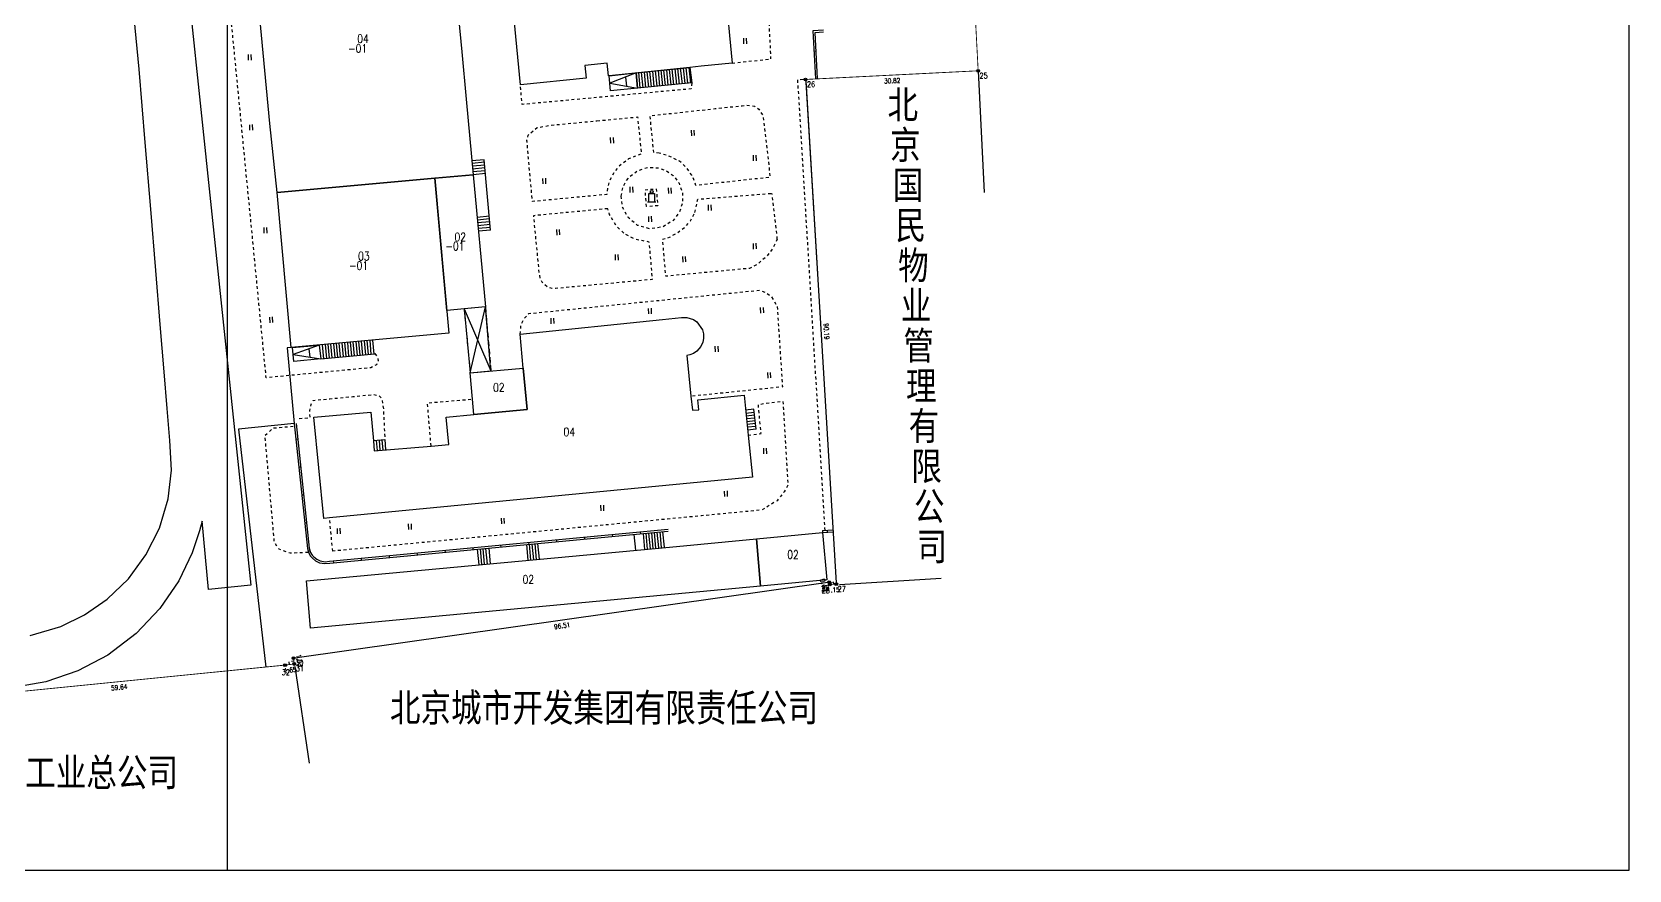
# Model space of a CAD drawing. Extents: x -9390 to -4743, y 24196 to 25839.
# Drawn here: x -8960 to -8390, y 24196 to 24495 of the extents above; entities that cross this region are included whole.
import ezdxf
from ezdxf.enums import TextEntityAlignment as Align

# ---------------------------------------------------------------- set-up
doc = ezdxf.new("R2010")
doc.units = 0
doc.header["$MEASUREMENT"] = 0
for name, pattern in [('X5', [3, 2, -1]), ('X6', [2, 1, -1]), ('X87', [7, 5, -2])]:
    doc.linetypes.add(name, pattern=pattern)
doc.layers.get('0').update_dxf_attribs({"linetype": 'CONTINUOUS'})
for name, color, linetype in [('BOUND', 7, 'CONTINUOUS'), ('DLDW', 14, 'CONTINUOUS'), ('DLSS', 5, 'CONTINUOUS'), ('JMD', 6, 'CONTINUOUS'), ('JZD', 1, 'CONTINUOUS'), ('TK', 7, 'CONTINUOUS'), ('YZH', 2, 'CONTINUOUS'), ('ZBTZ', 5, 'CONTINUOUS')]:
    doc.layers.add(name, color=color, linetype=linetype)
doc.styles.add('HZ', font='rs', dxfattribs={"width": 0.8, "bigfont": 'hztxt'})
doc.styles.add('黑体', font='SIMHEI.TTF', dxfattribs={"width": 0.8})
doc.linetypes.add('X23', pattern='A,8,-1,[148,symbolx.shx,S=1,R=0,X=0,Y=0],-1', length=10)
doc.linetypes.add('X72', pattern='A,5,[150,symbolx.shx,S=1,R=0,X=0,Y=0],5', length=10)
doc.linetypes.add('X73', pattern='A,5,[150,symbolx.shx,S=1,R=0,X=0,Y=0.5],5', length=10)

# ---------------------------------------------------------------- blocks, each defined once
blk = doc.blocks.new('GC520')
for p, q in [((-0.56, -1), (-0.56, 1)), ((0.44, -1), (0.44, 1))]:
    blk.add_line(p, q)
blk = doc.blocks.new('GC107')
for p, q in [((-1.5, 0), (1.5, 0)), ((-1, 3), (1, 3)), ((-1, 0), (-1, 3)), ((1, 3), (1, 0))]:
    blk.add_line(p, q)
blk.add_circle((0, 3.5), 0.5)

msp = doc.modelspace()

# ---------------------------------------------------------------- linework, layer by layer
at = {"linetype": 'CONTINUOUS', "flags": 128}
for points in [[(-8675.27, 24298.09), (-8674.34, 24298.33)], [(-8673.93, 24298.6), (-8673.88, 24297.75)], [(-8867.97, 24269.06), (-8868.07, 24270.03)], [(-8866.4, 24270.32), (-8867.21, 24270.22)]]:
    msp.add_lwpolyline(points, dxfattribs=at)
at = {"layer": 'BOUND', "linetype": 'CONTINUOUS', "flags": 128}
for points in [[(-8724.44, 24476.6), (-8743.78, 24474.71), (-8744.29, 24480.17), (-8725.06, 24482.16)], [(-8805.64, 24396.03), (-8803.45, 24373.18), (-8796.05, 24373.85), (-8798.05, 24396.74)]]:
    msp.add_lwpolyline(points, close=True, dxfattribs=at)
at = {"layer": 'DLDW', "linetype": 'CONTINUOUS'}
for p, q in [((-8748.01, 24478.71), (-8747.7, 24475.43)), ((-8861.02, 24381.74), (-8860.7, 24378.77))]:
    msp.add_line(p, q, dxfattribs=at)
at = {"layer": 'DLDW', "linetype": 'CONTINUOUS', "flags": 128}
for points in [[(-8902.97, 24500), (-8900, 24471.65), (-8881.76, 24297.47), (-8896.81, 24295.85), (-8899.13, 24320.28), (-8900, 24316.79), (-8902.6, 24309.01), (-8907.41, 24299), (-8914.14, 24289.14), (-8922.64, 24280.17), (-8932.79, 24272.48), (-8943.41, 24266.86), (-8954.83, 24262.96), (-8966.44, 24260.93)], [(-8960.41, 24279.47), (-8949.53, 24282.66), (-8941.01, 24286.8), (-8932.94, 24292.39), (-8925.4, 24299.69), (-8919.13, 24308.24), (-8914.36, 24317.8), (-8911.25, 24328.19), (-8910.01, 24338.47), (-8910.59, 24349.06), (-8911.54, 24360.51), (-8912.62, 24373.58), (-8914.01, 24390.39), (-8915.61, 24409.71), (-8917.42, 24431.6), (-8919.39, 24455.41), (-8921.55, 24481.53), (-8923.33, 24500)], [(-8744.29, 24480.17), (-8753.59, 24476.51), (-8743.78, 24474.71)], [(-8857.31, 24383.08), (-8866.59, 24379.73), (-8856.78, 24378.13)]]:
    msp.add_lwpolyline(points, dxfattribs=at)
for points in [[(-8744.29, 24480.17), (-8743.78, 24474.71), (-8753.37, 24473.84), (-8753.82, 24479.18)], [(-8857.31, 24383.08), (-8856.78, 24378.13), (-8866.36, 24377.25), (-8866.83, 24382.21)]]:
    msp.add_lwpolyline(points, close=True, dxfattribs=at)
at = {"layer": 'DLSS', "linetype": 'X6', "flags": 128}
for points in [[(-8837.44, 24380.02), (-8836.48, 24378.71), (-8836.35, 24377.42), (-8836.94, 24376.03), (-8838.86, 24374.99), (-8876.25, 24371.42), (-8877.45, 24383.7), (-8878.82, 24397.73), (-8880.27, 24412.59), (-8881.82, 24428.55), (-8883.46, 24445.27), (-8885.12, 24462.25), (-8886.6, 24477.46), (-8888.24, 24494.24), (-8888.8, 24500), (-8892.55, 24538.45), (-8890.56, 24538.63)], [(-8696.98, 24500), (-8696.26, 24485.14)], [(-8710.01, 24483.71), (-8696.26, 24485.14)], [(-8724.44, 24476.6), (-8724.6, 24474.49), (-8757.28, 24471.47), (-8784.94, 24468.92), (-8785.57, 24475.9)], [(-8676.82, 24316.95), (-8677.12, 24322.07), (-8677.64, 24330.62), (-8678.2, 24339.74), (-8678.79, 24349.44), (-8679.39, 24359.46), (-8680.02, 24369.79), (-8680.66, 24380.39), (-8681.34, 24391.51), (-8682.04, 24403.01), (-8682.72, 24414.24), (-8683.28, 24423.42), (-8683.75, 24431.27), (-8684.17, 24438.11), (-8684.53, 24444.07), (-8684.93, 24450.7), (-8685.38, 24458.02), (-8685.85, 24465.77), (-8686.36, 24474.2), (-8686.58, 24477.79), (-8684.51, 24477.92)], [(-8735.98, 24451.56), (-8737.94, 24451.69), (-8739.29, 24464.92), (-8716, 24467.45), (-8706.4, 24468.48), (-8704.74, 24468.67), (-8702.07, 24468.28), (-8700.45, 24467.22), (-8699.04, 24464.99), (-8698.55, 24461.42), (-8697.84, 24455.16), (-8696.46, 24442.93), (-8722.93, 24440.03), (-8723.67, 24442.21), (-8724.36, 24443.64), (-8726.24, 24446.34), (-8728.8, 24448.7), (-8732.9, 24450.66), (-8735.98, 24451.56)], [(-8758.23, 24463.09), (-8743.75, 24464.46), (-8742.4, 24451.24), (-8744.83, 24450.32), (-8746.96, 24449.51), (-8750.42, 24446.82), (-8752.23, 24444.56), (-8753.7, 24441.72), (-8754.4, 24439.44), (-8754.75, 24436.8), (-8781.27, 24434.3), (-8782.67, 24449.75), (-8782.95, 24452.8), (-8783.21, 24456.18), (-8782.75, 24458.02), (-8779.6, 24460.68), (-8774.88, 24461.51), (-8767.59, 24462.2), (-8758.23, 24463.09)], [(-8749.61, 24436.21), (-8748.94, 24439.4), (-8747.92, 24441.46), (-8746.45, 24443.3), (-8743.69, 24445.34), (-8740.11, 24446.47), (-8736.33, 24446.34), (-8733.4, 24445.27), (-8731.01, 24443.54), (-8728.96, 24440.89), (-8727.77, 24437.56), (-8727.69, 24434.04), (-8728.8, 24430.52), (-8731.12, 24427.46), (-8734.74, 24425.22), (-8739.44, 24424.56), (-8743.74, 24425.79), (-8747.11, 24428.54), (-8749.15, 24432.34), (-8749.61, 24436.21)], [(-8740.54, 24432.46), (-8741.05, 24438.51), (-8737.08, 24438.83), (-8736.56, 24432.78), (-8740.54, 24432.46)], [(-8723.3, 24430.41), (-8722.25, 24435.14), (-8695.79, 24437.23)], [(-8693.88, 24420.87), (-8695.79, 24437.23)], [(-8754.4, 24431.73), (-8780.92, 24429.23), (-8779.92, 24418.99), (-8779.27, 24412.34), (-8778.91, 24408.68), (-8778.51, 24406.7), (-8777.91, 24405.61), (-8775.88, 24403.9), (-8774.36, 24403.41), (-8773.02, 24403.37), (-8769.22, 24403.73), (-8738.42, 24406.6), (-8739.57, 24419.85), (-8741.7, 24420.24), (-8744.58, 24420.76), (-8748.3, 24422.71), (-8751.3, 24425.5), (-8753.74, 24429.64), (-8754.4, 24431.73)], [(-8693.88, 24420.87), (-8695.69, 24417.25), (-8697.61, 24414.78), (-8700.96, 24411.96), (-8703.81, 24410.43), (-8705.71, 24410.26), (-8712.57, 24409.61), (-8720.96, 24408.83), (-8733.67, 24407.64), (-8734.81, 24420.88), (-8732.41, 24421.54), (-8729.65, 24423.05), (-8726.56, 24425.35), (-8724.89, 24427.41), (-8723.3, 24430.41)], [(-8785.67, 24386.98), (-8785.33, 24390.01), (-8784.7, 24391.61), (-8783.97, 24392.81), (-8782.59, 24394.33), (-8764.76, 24396.13), (-8743.16, 24398.32), (-8719.3, 24400.73), (-8700.24, 24402.66), (-8698.17, 24401.94), (-8696.04, 24400.41), (-8693.94, 24397), (-8693.6, 24391.7), (-8692.07, 24368.14), (-8724.69, 24364.81)], [(-8864.43, 24356.89), (-8860.59, 24357.2), (-8860.72, 24359.62), (-8860.23, 24361.87), (-8859.48, 24363.35), (-8853.5, 24363.93), (-8845.3, 24364.72), (-8837.84, 24365.44), (-8835.92, 24364.98), (-8834.92, 24363.92), (-8834.43, 24360.32), (-8833.91, 24349.36)], [(-8704.29, 24350.98), (-8699.69, 24351.49), (-8700.66, 24361.95), (-8691.92, 24363.05), (-8691.14, 24350.09), (-8690.61, 24341.26), (-8690.12, 24333.14), (-8691.42, 24330.77), (-8693.98, 24327.57), (-8697.47, 24325.4), (-8699.35, 24324.23), (-8720.97, 24322.16), (-8746.89, 24319.68), (-8777.13, 24316.78), (-8852.5, 24309.56)], [(-8817.41, 24347.05), (-8818.69, 24362.44), (-8802.65, 24363.82)], [(-8861.23, 24309.09), (-8867.71, 24308.83), (-8871.64, 24310.28), (-8873.32, 24312.73), (-8874.23, 24323.18), (-8876.65, 24350.85), (-8873.73, 24353.49), (-8866.42, 24354.17)], [(-8852.5, 24309.56), (-8853.64, 24321.44)]]:
    msp.add_lwpolyline(points, dxfattribs=at)
at = {"layer": 'JMD', "linetype": 'CONTINUOUS'}
for points in [[(-8807.64, 24500), (-8806.44, 24487.65), (-8804.88, 24470.78), (-8802.4, 24443.85), (-8816.12, 24442.57), (-8872.33, 24437.46), (-8874.91, 24462.16), (-8878.51, 24500), (-8882.27, 24539.44), (-8879.49, 24539.71), (-8837.33, 24543.84), (-8813.99, 24546.13), (-8812.39, 24546.29), (-8809.22, 24516.2), (-8808.07, 24505.34), (-8808.16, 24505.33)], [(-8872.33, 24437.46), (-8816.12, 24442.57), (-8811.08, 24387.29), (-8867.29, 24382.17)], [(-8816.12, 24442.57), (-8802.4, 24443.85), (-8798.05, 24396.74), (-8811.83, 24395.45)], [(-8859.24, 24357.32), (-8838.85, 24359.17), (-8837.97, 24348.95), (-8837.66, 24345.37), (-8817.41, 24347.05), (-8811.1, 24347.57), (-8812.01, 24357.31), (-8802.17, 24358.27), (-8783.17, 24360.13), (-8784.54, 24374.87), (-8785.67, 24386.98), (-8734.87, 24392.17), (-8728.07, 24392.86), (-8726.15, 24392.9), (-8723.84, 24392.2), (-8722.55, 24391.34), (-8720.57, 24388.54), (-8720.2, 24387.05), (-8720.18, 24385.4), (-8720.44, 24384.15), (-8721.15, 24382.59), (-8722.64, 24380.89), (-8723.84, 24380.1), (-8725.11, 24379.6), (-8726.17, 24379.33), (-8724.69, 24364.81), (-8724.18, 24359.8), (-8721.85, 24360.02), (-8722.19, 24363.6), (-8705.7, 24365.16), (-8704.29, 24350.98), (-8702.79, 24335.95), (-8853.64, 24321.44), (-8855.66, 24321.24)], [(-8803.45, 24373.18), (-8784.54, 24374.87), (-8783.17, 24360.13), (-8802.17, 24358.27), (-8802.64, 24363.82)], [(-8861.88, 24298.92), (-8732.32, 24311.02), (-8701.35, 24313.92), (-8699.89, 24297.03), (-8860.42, 24282.03)], [(-8701.35, 24313.92), (-8677.71, 24316.18), (-8676.25, 24299.3), (-8699.89, 24297.03)]]:
    msp.add_lwpolyline(points, close=True, dxfattribs=at)
msp.add_lwpolyline([(-8711.52, 24500), (-8710.92, 24493.55), (-8710.01, 24483.71), (-8721.1, 24482.57), (-8725.06, 24482.16), (-8753.82, 24479.18), (-8754.14, 24479.15), (-8754.61, 24483.61), (-8762.59, 24482.78), (-8762.13, 24478.33), (-8785.57, 24475.9), (-8787.74, 24499.4)], dxfattribs=at)
at = {"layer": 'JZD', "linetype": 'X87', "const_width": 0.3, "flags": 128}
for points in [[(-8638.99, 24797.5), (-8622.25, 24481.43)], [(-8638.99, 24797.5), (-8622.25, 24481.43)], [(-8622.72, 24480.91), (-8683.3, 24477.87)], [(-8870.03, 24268.86), (-8987.72, 24257.1)]]:
    msp.add_lwpolyline(points, dxfattribs=at)
at = {"layer": 'JZD', "linetype": 'CONTINUOUS', "flags": 128}
for points in [[(-8622.22, 24480.93), (-8620.07, 24437.53)], [(-8683.77, 24477.35), (-8672.88, 24298.3)], [(-8671.66, 24297.71), (-8635.42, 24299.87)], [(-8866.05, 24268.43), (-8860.88, 24233.98)]]:
    msp.add_lwpolyline(points, dxfattribs=at)
at = {"layer": 'JZD', "linetype": 'X73', "const_width": 0.3, "flags": 128}
msp.add_lwpolyline([(-8683.77, 24477.35), (-8672.88, 24298.3)], dxfattribs=at)
at = {"layer": 'JZD', "linetype": 'CONTINUOUS', "const_width": 0.3, "flags": 128}
for points in [[(-8683.77, 24477.35), (-8672.88, 24298.3)], [(-8675.87, 24298.42), (-8865.99, 24271.43)], [(-8675.28, 24298.15), (-8675.24, 24298.01)], [(-8673.35, 24297.77), (-8674.64, 24297.69)], [(-8866.75, 24269.25), (-8869.04, 24268.97)], [(-8866.43, 24270.87), (-8866.31, 24269.8)]]:
    msp.add_lwpolyline(points, dxfattribs=at)
at = {"layer": 'JZD', "linetype": 'X73', "flags": 128}
msp.add_lwpolyline([(-8683.77, 24477.35), (-8672.88, 24298.3)], dxfattribs=at)
at = {"layer": 'JZD', "linetype": 'X72', "flags": 128}
msp.add_lwpolyline([(-8675.87, 24298.42), (-8865.99, 24271.43)], dxfattribs=at)
at = {"layer": 'JZD', "linetype": 'CONTINUOUS'}
for centre, radius in [((-8622.22, 24480.93), 0.5), ((-8622.22, 24480.93), 0.5), ((-8622.22, 24480.93), 0.5), ((-8622.22, 24480.93), 0.5), ((-8622.22, 24480.93), 0.5), ((-8622.22, 24480.93), 0.4), ((-8622.22, 24480.93), 0.4), ((-8622.22, 24480.93), 0.4), ((-8683.8, 24477.85), 0.5), ((-8683.8, 24477.85), 0.5), ((-8683.8, 24477.85), 0.5), ((-8683.8, 24477.85), 0.5), ((-8683.8, 24477.85), 0.5), ((-8683.8, 24477.85), 0.5), ((-8683.8, 24477.85), 0.5), ((-8683.8, 24477.85), 0.5), ((-8683.8, 24477.85), 0.5), ((-8675.38, 24298.49), 0.5), ((-8675.38, 24298.49), 0.5), ((-8675.38, 24298.49), 0.5), ((-8675.38, 24298.49), 0.5), ((-8675.38, 24298.49), 0.5), ((-8675.38, 24298.49), 0.5), ((-8675.38, 24298.49), 0.5), ((-8675.14, 24297.67), 0.5), ((-8675.14, 24297.67), 0.5), ((-8675.14, 24297.67), 0.5), ((-8675.14, 24297.67), 0.5), ((-8675.14, 24297.67), 0.5), ((-8675.14, 24297.67), 0.5), ((-8675.14, 24297.67), 0.5), ((-8672.85, 24297.8), 0.5), ((-8672.85, 24297.8), 0.5), ((-8672.85, 24297.8), 0.5), ((-8672.85, 24297.8), 0.5), ((-8672.85, 24297.8), 0.5), ((-8672.85, 24297.8), 0.5), ((-8672.85, 24297.8), 0.5), ((-8672.85, 24297.8), 0.5), ((-8672.85, 24297.8), 0.5), ((-8672.85, 24297.8), 0.5), ((-8672.85, 24297.8), 0.5), ((-8869.53, 24268.91), 0.5), ((-8869.53, 24268.91), 0.5), ((-8869.53, 24268.91), 0.5), ((-8869.53, 24268.91), 0.5), ((-8869.53, 24268.91), 0.5), ((-8869.53, 24268.91), 0.5), ((-8869.53, 24268.91), 0.5), ((-8869.53, 24268.91), 0.5), ((-8869.53, 24268.91), 0.5), ((-8869.53, 24268.91), 0.5), ((-8869.53, 24268.91), 0.5), ((-8866.49, 24271.36), 0.5), ((-8866.49, 24271.36), 0.5), ((-8866.49, 24271.36), 0.5), ((-8866.49, 24271.36), 0.5), ((-8866.49, 24271.36), 0.5), ((-8866.49, 24271.36), 0.5), ((-8866.49, 24271.36), 0.5), ((-8866.26, 24269.31), 0.5), ((-8866.26, 24269.31), 0.5), ((-8866.26, 24269.31), 0.5), ((-8866.26, 24269.31), 0.5), ((-8866.26, 24269.31), 0.5), ((-8866.26, 24269.31), 0.5), ((-8866.26, 24269.31), 0.5)]:
    msp.add_circle(centre, radius, dxfattribs=at)
for p in [(-8622.22, 24480.93), (-8622.22, 24480.93), (-8622.22, 24480.93), (-8683.8, 24477.85), (-8683.8, 24477.85), (-8675.38, 24298.49), (-8675.38, 24298.49), (-8675.38, 24298.49), (-8675.38, 24298.49), (-8675.38, 24298.49), (-8675.38, 24298.49), (-8675.38, 24298.49), (-8675.38, 24298.49), (-8675.38, 24298.49), (-8675.38, 24298.49), (-8675.38, 24298.49), (-8675.38, 24298.49), (-8675.14, 24297.67), (-8675.14, 24297.67), (-8675.14, 24297.67), (-8675.14, 24297.67), (-8675.14, 24297.67), (-8675.14, 24297.67), (-8675.14, 24297.67), (-8675.14, 24297.67), (-8675.14, 24297.67), (-8675.14, 24297.67), (-8675.14, 24297.67), (-8675.14, 24297.67), (-8672.85, 24297.8), (-8672.85, 24297.8), (-8672.85, 24297.8), (-8672.85, 24297.8), (-8672.85, 24297.8), (-8672.85, 24297.8), (-8672.85, 24297.8), (-8672.85, 24297.8), (-8672.85, 24297.8), (-8672.85, 24297.8), (-8672.85, 24297.8), (-8672.85, 24297.8), (-8672.85, 24297.8), (-8672.85, 24297.8), (-8869.53, 24268.91), (-8869.53, 24268.91), (-8869.53, 24268.91), (-8869.53, 24268.91), (-8869.53, 24268.91), (-8869.53, 24268.91), (-8869.53, 24268.91), (-8869.53, 24268.91), (-8869.53, 24268.91), (-8869.53, 24268.91), (-8869.53, 24268.91), (-8869.53, 24268.91), (-8866.49, 24271.36), (-8866.49, 24271.36), (-8866.49, 24271.36), (-8866.49, 24271.36), (-8866.49, 24271.36), (-8866.49, 24271.36), (-8866.49, 24271.36), (-8866.49, 24271.36), (-8866.49, 24271.36), (-8866.49, 24271.36), (-8866.49, 24271.36), (-8866.49, 24271.36), (-8866.26, 24269.31), (-8866.26, 24269.31), (-8866.26, 24269.31), (-8866.26, 24269.31), (-8866.26, 24269.31), (-8866.26, 24269.31), (-8866.26, 24269.31), (-8866.26, 24269.31), (-8866.26, 24269.31), (-8866.26, 24269.31), (-8866.26, 24269.31), (-8866.26, 24269.31)]:
    msp.add_point(p, dxfattribs=at)
at = {"layer": 'TK', "linetype": 'CONTINUOUS'}
for p, q in [((-8890.01, 24195.79), (-8890.01, 25395.79)), ((-8390.01, 24195.79), (-8390.01, 25395.79)), ((-9390.01, 24195.79), (-8390.01, 24195.79))]:
    msp.add_line(p, q, dxfattribs=at)
at = {"layer": 'YZH', "linetype": 'CONTINUOUS'}
for p, q in [((-8742.78, 24474.81), (-8743.29, 24480.27)), ((-8741.78, 24474.91), (-8742.3, 24480.38)), ((-8740.78, 24475.01), (-8741.3, 24480.48)), ((-8739.78, 24475.1), (-8740.31, 24480.58)), ((-8738.78, 24475.2), (-8739.31, 24480.68)), ((-8737.78, 24475.3), (-8738.32, 24480.79)), ((-8736.78, 24475.4), (-8737.32, 24480.89)), ((-8735.78, 24475.49), (-8736.33, 24480.99)), ((-8734.78, 24475.59), (-8735.33, 24481.1)), ((-8733.78, 24475.69), (-8734.34, 24481.2)), ((-8732.77, 24475.79), (-8733.34, 24481.3)), ((-8731.77, 24475.88), (-8732.35, 24481.41)), ((-8730.77, 24475.98), (-8731.36, 24481.51)), ((-8729.77, 24476.08), (-8730.36, 24481.61)), ((-8728.77, 24476.18), (-8729.37, 24481.71)), ((-8727.77, 24476.27), (-8728.37, 24481.82)), ((-8726.77, 24476.37), (-8727.38, 24481.92)), ((-8725.77, 24476.47), (-8726.38, 24482.02)), ((-8724.77, 24476.57), (-8725.39, 24482.13)), ((-8805.64, 24396.03), (-8796.05, 24373.85)), ((-8803.45, 24373.18), (-8798.05, 24396.74))]:
    msp.add_line(p, q, dxfattribs=at)
at = {"layer": 'YZH', "linetype": 'X5'}
for p, q in [((-8805.64, 24396.03), (-8803.45, 24373.18)), ((-8798.05, 24396.74), (-8796.05, 24373.85))]:
    msp.add_line(p, q, dxfattribs=at)
at = {"layer": 'YZH', "linetype": 'CONTINUOUS', "flags": 128}
for points in [[(-8677.46, 24495.38), (-8681.25, 24495.18), (-8680.31, 24478.11)], [(-8677.42, 24494.69), (-8680.51, 24494.52), (-8679.61, 24478.15)], [(-8680.15, 24487.88), (-8680.85, 24487.84)], [(-8724.44, 24476.6), (-8743.78, 24474.71), (-8744.29, 24480.17), (-8725.06, 24482.16)], [(-8798.47, 24449.22), (-8802.85, 24448.81)], [(-8798.38, 24448.28), (-8802.77, 24447.88)], [(-8798.29, 24447.29), (-8802.67, 24446.88)], [(-8798.2, 24446.29), (-8802.58, 24445.89)], [(-8798.11, 24445.3), (-8802.49, 24444.89)], [(-8796.16, 24424.12), (-8798.47, 24449.22)], [(-8798.01, 24444.26), (-8802.4, 24443.85)], [(-8796.61, 24429.05), (-8800.99, 24428.64)], [(-8796.52, 24428.06), (-8800.9, 24427.65)], [(-8796.43, 24427.06), (-8800.81, 24426.66)], [(-8796.34, 24426.06), (-8800.72, 24425.66)], [(-8796.24, 24425.07), (-8800.63, 24424.66)], [(-8796.16, 24424.12), (-8800.54, 24423.72)], [(-8856.24, 24383.19), (-8855.78, 24378.22)], [(-8855.25, 24383.29), (-8854.78, 24378.32)], [(-8854.25, 24383.38), (-8853.79, 24378.41)], [(-8853.26, 24383.47), (-8852.79, 24378.5)], [(-8852.26, 24383.56), (-8851.8, 24378.59)], [(-8851.26, 24383.66), (-8850.8, 24378.69)], [(-8850.27, 24383.75), (-8849.81, 24378.78)], [(-8849.27, 24383.84), (-8848.81, 24378.87)], [(-8848.28, 24383.94), (-8847.81, 24378.96)], [(-8847.28, 24384.03), (-8846.82, 24379.06)], [(-8846.29, 24384.12), (-8845.82, 24379.15)], [(-8845.29, 24384.21), (-8844.83, 24379.24)], [(-8844.29, 24384.31), (-8843.83, 24379.33)], [(-8843.3, 24384.4), (-8842.84, 24379.43)], [(-8842.3, 24384.49), (-8841.84, 24379.52)], [(-8841.31, 24384.58), (-8840.84, 24379.61)], [(-8840.31, 24384.68), (-8839.85, 24379.71)], [(-8839.32, 24384.77), (-8838.85, 24379.8)], [(-8838.32, 24384.86), (-8837.86, 24379.89)], [(-8856.78, 24378.13), (-8837.44, 24380.01)], [(-8702.21, 24360.16), (-8705.2, 24359.85)], [(-8701.48, 24353.06), (-8702.21, 24360.16)], [(-8866.22, 24355.07), (-8861.54, 24310.52), (-8861.03, 24308.85), (-8860.41, 24307.77), (-8859.77, 24307.01), (-8858.6, 24306.07), (-8857.24, 24305.43), (-8855.28, 24305.1), (-8853.58, 24305.26), (-8732.79, 24316.69)], [(-8865.53, 24355.14), (-8860.85, 24310.66), (-8860.39, 24309.13), (-8859.83, 24308.17), (-8859.28, 24307.51), (-8858.22, 24306.67), (-8857.03, 24306.11), (-8855.25, 24305.81), (-8853.65, 24305.95), (-8732.85, 24317.39)], [(-8702.1, 24359.02), (-8705.08, 24358.72)], [(-8701.99, 24358.03), (-8704.98, 24357.72)], [(-8701.89, 24357.03), (-8704.88, 24356.73)], [(-8701.79, 24356.04), (-8704.77, 24355.73)], [(-8701.69, 24355.05), (-8704.67, 24354.74)], [(-8701.58, 24354.05), (-8704.57, 24353.74)], [(-8864.93, 24349.46), (-8865.62, 24349.39)], [(-8837.97, 24349.01), (-8833.97, 24349.35)], [(-8836.97, 24349.09), (-8836.66, 24345.45)], [(-8835.97, 24349.18), (-8835.66, 24345.53)], [(-8834.97, 24349.27), (-8834.67, 24345.62)], [(-8833.97, 24349.35), (-8833.67, 24345.7)], [(-8701.48, 24353.06), (-8704.47, 24352.75)], [(-8863.88, 24339.52), (-8864.58, 24339.44)], [(-8862.84, 24329.57), (-8863.53, 24329.5)], [(-8861.79, 24319.63), (-8862.49, 24319.55)], [(-8772.68, 24313.62), (-8772.61, 24312.92)], [(-8762.72, 24314.56), (-8762.65, 24313.86)], [(-8752.76, 24315.5), (-8752.7, 24314.81)], [(-8744.37, 24309.9), (-8744.91, 24315.55)], [(-8742.81, 24316.45), (-8742.74, 24315.75)], [(-8741.8, 24315.84), (-8741.27, 24310.19)], [(-8740.81, 24315.93), (-8740.28, 24310.29)], [(-8739.81, 24316.03), (-8739.28, 24310.4)], [(-8738.82, 24316.12), (-8738.29, 24310.51)], [(-8737.82, 24316.22), (-8737.29, 24310.62)], [(-8736.83, 24316.31), (-8736.3, 24310.72)], [(-8735.83, 24316.4), (-8735.3, 24310.83)], [(-8734.83, 24316.5), (-8734.31, 24310.94)], [(-8677.76, 24316.88), (-8674.03, 24317.16)], [(-8677.76, 24316.88), (-8677.71, 24316.18)], [(-8677.71, 24316.18), (-8673.98, 24316.46)], [(-8676.1, 24317.01), (-8676.05, 24316.31)], [(-8860.56, 24309.72), (-8861.23, 24309.52)], [(-8832.41, 24307.97), (-8832.34, 24307.27)], [(-8822.45, 24308.91), (-8822.39, 24308.21)], [(-8812.5, 24309.85), (-8812.43, 24309.15)], [(-8802.54, 24310.79), (-8802.48, 24310.1)], [(-8800.29, 24304.67), (-8800.82, 24310.25)], [(-8799.29, 24304.77), (-8799.82, 24310.35)], [(-8798.3, 24304.86), (-8798.82, 24310.44)], [(-8797.3, 24304.95), (-8797.83, 24310.53)], [(-8796.83, 24310.63), (-8796.3, 24305.04)], [(-8792.59, 24311.73), (-8792.52, 24311.04)], [(-8782.76, 24306.31), (-8783.29, 24311.91)], [(-8782.63, 24312.68), (-8782.57, 24311.98)], [(-8781.77, 24306.4), (-8782.3, 24312.01)], [(-8780.77, 24306.5), (-8781.3, 24312.1)], [(-8779.78, 24306.59), (-8780.31, 24312.19)], [(-8778.78, 24306.68), (-8779.31, 24312.29)], [(-8852.32, 24306.08), (-8852.25, 24305.38)], [(-8842.36, 24307.02), (-8842.3, 24306.33)]]:
    msp.add_lwpolyline(points, dxfattribs=at)
at = {"layer": 'YZH', "linetype": 'X23'}
msp.add_lwpolyline([(-8867.29, 24382.17), (-8868.73, 24382.04), (-8866.22, 24355.07), (-8886.14, 24353.06), (-8876.32, 24268.23)], dxfattribs=at)

# ---------------------------------------------------------------- block references
at = {"layer": 'DLDW', "linetype": 'CONTINUOUS'}
msp.add_blockref('GC107', (-8738.71, 24434.21), dxfattribs=at)
at = {"layer": 'ZBTZ', "linetype": 'CONTINUOUS', "rotation": 2.361091808748585}
for p in [(-8705.28, 24491.54), (-8882.01, 24485.71), (-8881.5, 24460.73), (-8752.75, 24456.11), (-8723.91, 24458.79), (-8701.84, 24449.8), (-8776.91, 24441.58), (-8745.84, 24438.51), (-8732.11, 24438.16), (-8739.18, 24428.02), (-8717.87, 24432.08), (-8876.4, 24424.03), (-8771.96, 24423.34), (-8701.83, 24418.37), (-8751.04, 24414.36), (-8727.01, 24413.7), (-8739.22, 24395.19), (-8699.23, 24395.51), (-8874.35, 24392.08), (-8774, 24391.7), (-8715.41, 24381.67), (-8696.69, 24372.32), (-8698.12, 24345.3), (-8712.11, 24330.04), (-8756.21, 24324.96), (-8824.84, 24318.29), (-8791.68, 24320.36), (-8850.23, 24316.71)]:
    msp.add_blockref('GC520', p, dxfattribs=at)

# ---------------------------------------------------------------- texts
at = {"layer": 'JMD', "linetype": 'CONTINUOUS', "style": 'HZ', "width": 0.8}
for s, p in [('-01', (-8840.22, 24487.42)), ('04', (-8839.64, 24490.86)), ('02', (-8804.95, 24420.13)), ('03', (-8839.35, 24413.31)), ('-01', (-8805.52, 24416.88)), ('-01', (-8839.87, 24409.94)), ('02', (-8791.18, 24366.46)), ('04', (-8766.06, 24350.6)), ('02', (-8686.25, 24306.87)), ('02', (-8780.67, 24297.97))]:
    msp.add_text(s, height=3, dxfattribs=at).set_placement(p, align=Align.RIGHT)
at = {"layer": 'JZD', "linetype": 'CONTINUOUS', "style": 'HZ', "width": 0.8}
for s, p in [('25', (-8620.29, 24479.19)), ('26', (-8681.86, 24476.11)), ('29', (-8676.79, 24296.31)), ('28', (-8676.64, 24295.55)), ('27', (-8670.9, 24296.07)), ('30', (-8864.43, 24269.77)), ('31', (-8864.22, 24267.7)), ('32', (-8869.25, 24266.33))]:
    msp.add_text(s, height=2, dxfattribs=at).set_placement(p, align=Align.MIDDLE)
at = {"layer": 'JZD', "color": 7, "linetype": 'CONTINUOUS', "style": 'HZ', "width": 0.8}
for s, rotation, p in [('30.82', 2.8656, (-8652.91, 24477.39)), ('90.19', 273.4796, (-8676.33, 24387.94)), ('0.43', 286.0736, (-8677.18, 24297.53)), ('1.15', 3.2491, (-8673.88, 24295.73)), ('96.51', 8.0791, (-8770.65, 24282.95)), ('1.65', 6.9269, (-8867.65, 24267.12)), ('1.03', 276.438, (-8864.38, 24270.56)), ('59.64', 5.7073, (-8928.68, 24260.99))]:
    msp.add_text(s, height=1.7, rotation=rotation, dxfattribs=at).set_placement(p, align=Align.MIDDLE)
at = {"layer": 'JZD', "color": 0, "linetype": 'CONTINUOUS', "style": '黑体', "width": 0.8}
for s, p in [('北', (-8654.57, 24463.85)), ('京', (-8653.63, 24449.52)), ('国', (-8652.68, 24435.2)), ('民', (-8651.74, 24420.87)), ('物', (-8650.79, 24406.54)), ('业', (-8649.85, 24392.21)), ('管', (-8648.9, 24377.88)), ('理', (-8647.96, 24363.56)), ('有', (-8647.02, 24349.23)), ('限', (-8646.07, 24334.9)), ('公', (-8645.13, 24320.57)), ('司', (-8644.18, 24306.24))]:
    msp.add_text(s, height=10, dxfattribs=at).set_placement(p)
for s, p in [('北京城市开发集团有限责任公司', (-8755.72, 24253.95)), ('中国长城工业总公司', (-8956.79, 24230.8))]:
    msp.add_text(s, height=10, dxfattribs=at).set_placement(p, align=Align.MIDDLE)

doc.saveas('drawing.dxf')
